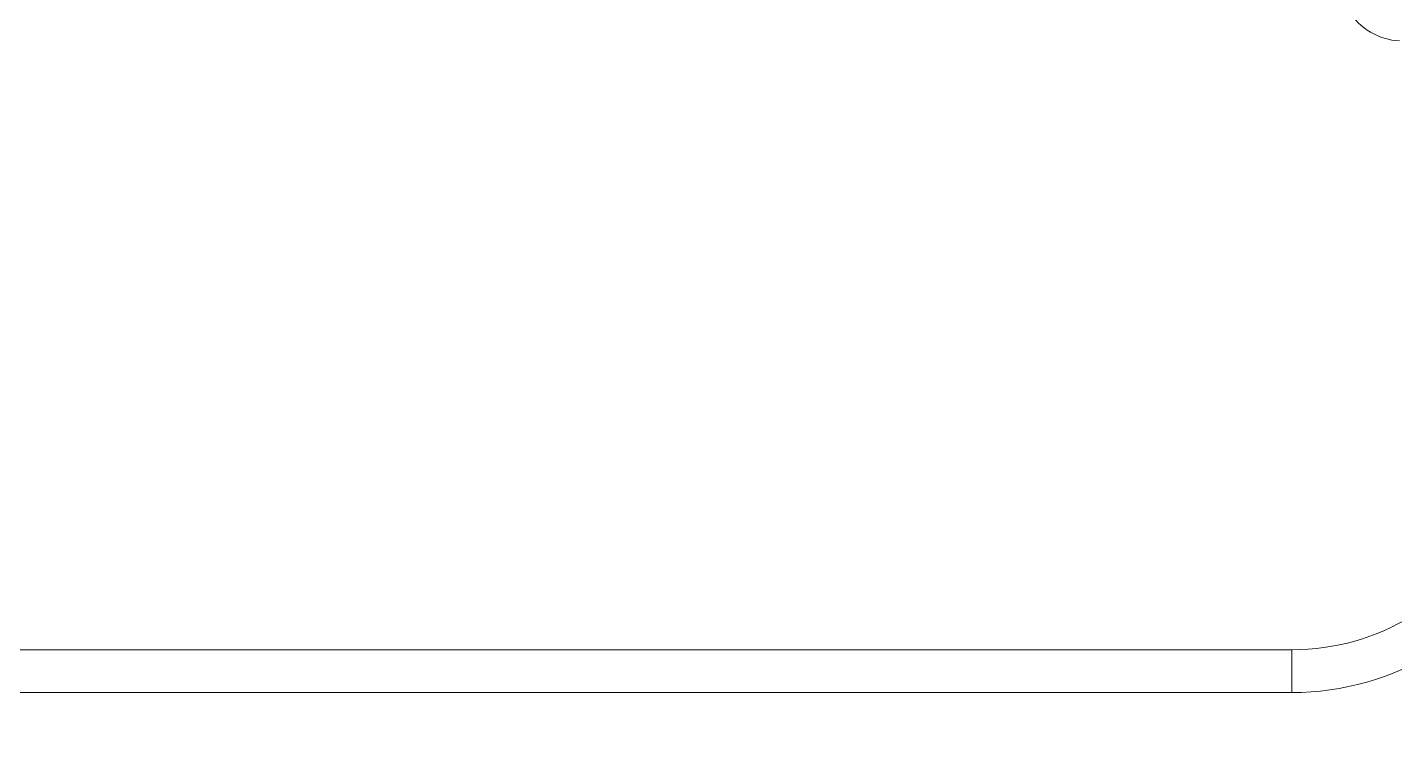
# Model space of a CAD drawing. Header units: millimetres. Extents: x 1587714 to 3094800, y -694377 to -413614.
# Drawn here: x 2058116 to 2058659, y -551387 to -551107 of the extents above; entities that cross this region are included whole.
import ezdxf

# ---------------------------------------------------------------- set-up
doc = ezdxf.new("R2010")
doc.units = ezdxf.units.MM
doc.layers.add('M0_EQUIPOS', color=7, linetype='Continuous')

# ---------------------------------------------------------------- blocks, each defined once
blk = doc.blocks.new('poste doble terminal TM1')
at = {"layer": 'M0_EQUIPOS', "color": 74, "linetype": 'Continuous', "lineweight": 15}
for p, q in [((1230.79, 7391.29), (9.55, 7391.29)), ((1230.79, 7391.29), (1230.79, 7374.29)), ((9.55, 7374.29), (1230.79, 7374.29))]:
    blk.add_line(p, q, dxfattribs=at)
at = {"layer": 'M0_EQUIPOS', "color": 160, "linetype": 'Continuous', "lineweight": 15}
blk.add_arc((1274.75, 7658.48), 25.05, 211.21, 267.3104, dxfattribs=at)
at = {"layer": 'M0_EQUIPOS', "color": 74, "linetype": 'Continuous', "lineweight": 15}
for radius in [91.5, 108.5]:
    blk.add_arc((1230.79, 7482.79), radius, 270, 333.0006, dxfattribs=at)

msp = doc.modelspace()

# ---------------------------------------------------------------- linework, layer by layer
at = {"color": 5}
msp.add_arc((2088250.4526, -172308.821), 379847.5285, 265.377093471, 272.721972034, dxfattribs=at)

# ---------------------------------------------------------------- block references
msp.add_blockref('poste doble terminal TM1', (2057387.7201, -558745.6049))

doc.saveas('drawing.dxf')
